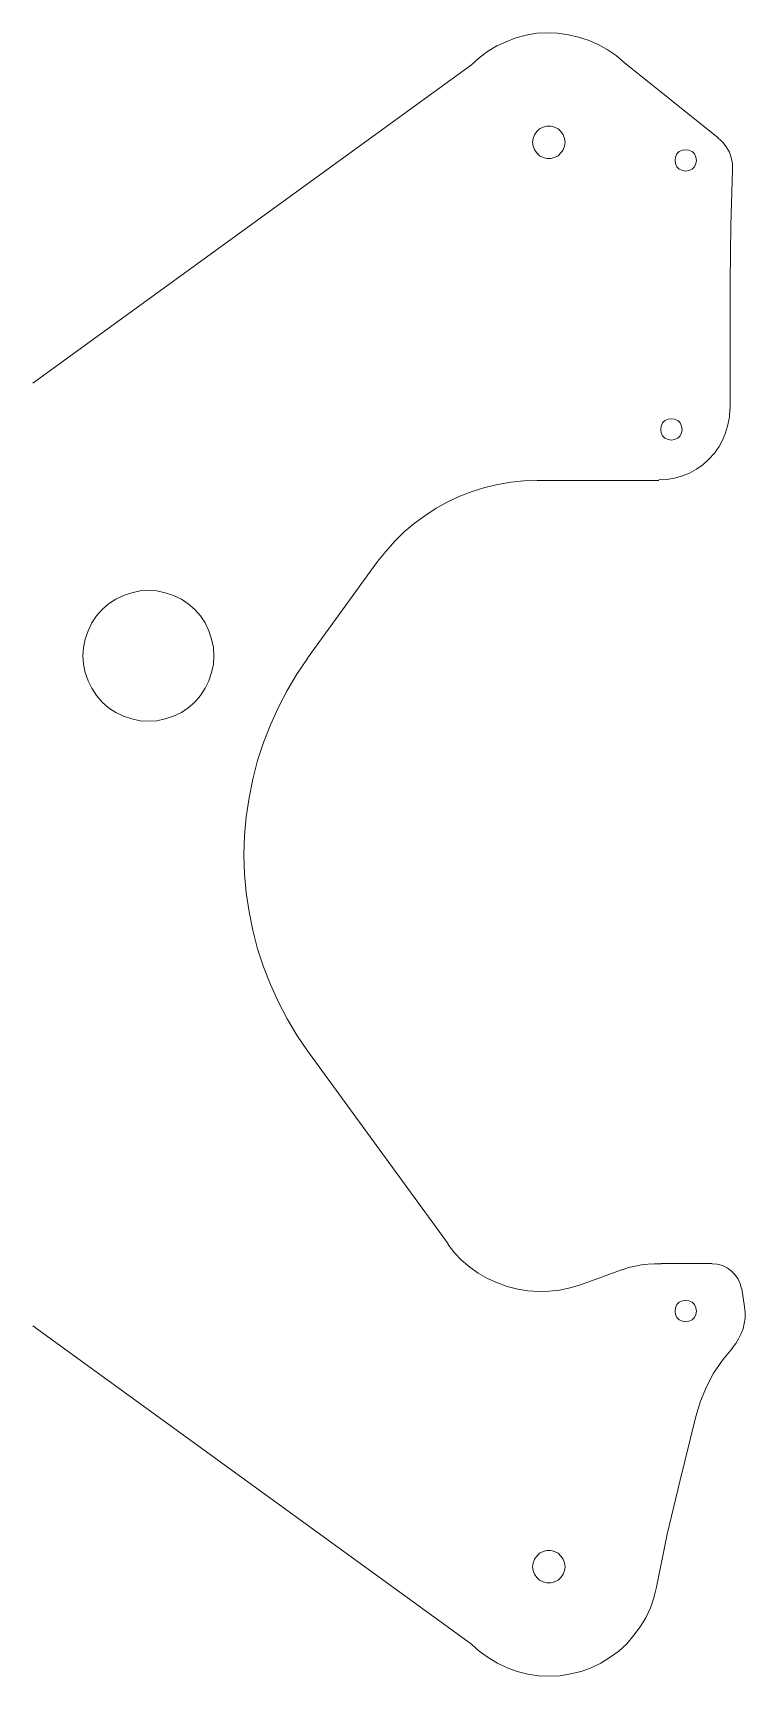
# Model space of a CAD drawing. Header units: millimetres. Extents: x 35 to 193, y -70 to 80.
# Drawn here: x 127.8 to 192.8, y -70.1 to 79.9 of the extents above; entities that cross this region are included whole.
import ezdxf

# ---------------------------------------------------------------- set-up
doc = ezdxf.new("R2010")
doc.units = ezdxf.units.MM
doc.header["$MEASUREMENT"] = 0
doc.layers.add('Ebene 1', color=7, linetype='Continuous')

msp = doc.modelspace()

# ---------------------------------------------------------------- linework, layer by layer
at = {"layer": 'Ebene 1', "lineweight": 9}
for points, knots in [([(181.7617, 77.1807), (181.7617, 77.1807), (181.042, 77.8157), (181.042, 77.8157), (181.042, 77.8157), (181.042, 77.8157), (180.2377, 78.366), (180.2377, 78.366), (180.2377, 78.366), (180.2377, 78.366), (179.391, 78.8317), (179.391, 78.8317), (179.391, 78.8317), (179.391, 78.8317), (178.502, 79.2127), (178.502, 79.2127), (178.502, 79.2127), (178.502, 79.2127), (177.613, 79.509), (177.613, 79.509), (177.613, 79.509), (177.613, 79.509), (176.6817, 79.7207), (176.6817, 79.7207), (176.6817, 79.7207), (176.6817, 79.7207), (175.708, 79.8477), (175.708, 79.8477), (175.708, 79.8477), (175.708, 79.8477), (174.7767, 79.89), (174.7767, 79.89), (174.7767, 79.89), (174.7767, 79.89), (173.803, 79.8477), (173.803, 79.8477), (173.803, 79.8477), (173.803, 79.8477), (172.8294, 79.6784), (172.8294, 79.6784), (172.8294, 79.6784), (172.8294, 79.6784), (171.898, 79.4244), (171.898, 79.4244), (171.898, 79.4244), (171.898, 79.4244), (171.009, 79.0857), (171.009, 79.0857), (171.009, 79.0857), (171.009, 79.0857), (170.1624, 78.7047), (170.1624, 78.7047), (170.1624, 78.7047), (170.1624, 78.7047), (169.3157, 78.1967), (169.3157, 78.1967), (169.3157, 78.1967), (169.3157, 78.1967), (168.5537, 77.604), (168.5537, 77.604), (168.5537, 77.604), (168.5537, 77.604), (167.834, 76.969), (167.834, 76.969)], [0, 0, 0, 0, 0.05882353, 0.05882353, 0.05882353, 0.05882353, 0.11764706, 0.11764706, 0.11764706, 0.11764706, 0.17647059, 0.17647059, 0.17647059, 0.17647059, 0.23529412, 0.23529412, 0.23529412, 0.23529412, 0.29411765, 0.29411765, 0.29411765, 0.29411765, 0.35294118, 0.35294118, 0.35294118, 0.35294118, 0.41176471, 0.41176471, 0.41176471, 0.41176471, 0.47058824, 0.47058824, 0.47058824, 0.47058824, 0.52941176, 0.52941176, 0.52941176, 0.52941176, 0.58823529, 0.58823529, 0.58823529, 0.58823529, 0.64705882, 0.64705882, 0.64705882, 0.64705882, 0.70588235, 0.70588235, 0.70588235, 0.70588235, 0.76470588, 0.76470588, 0.76470588, 0.76470588, 0.82352941, 0.82352941, 0.82352941, 0.82352941, 0.88235294, 0.88235294, 0.88235294, 0.88235294, 1, 1, 1, 1]), ([(173.422, 69.8994), (173.422, 69.8994), (173.4643, 69.5607), (173.4643, 69.5607), (173.4643, 69.5607), (173.4643, 69.5607), (173.5913, 69.222), (173.5913, 69.222), (173.5913, 69.222), (173.5913, 69.222), (173.803, 68.9257), (173.803, 68.9257), (173.803, 68.9257), (173.803, 68.9257), (174.057, 68.6717), (174.057, 68.6717), (174.057, 68.6717), (174.057, 68.6717), (174.3957, 68.5024), (174.3957, 68.5024), (174.3957, 68.5024), (174.3957, 68.5024), (174.7343, 68.4177), (174.7343, 68.4177), (174.7343, 68.4177), (174.7343, 68.4177), (175.073, 68.4177), (175.073, 68.4177), (175.073, 68.4177), (175.073, 68.4177), (175.4117, 68.5024), (175.4117, 68.5024), (175.4117, 68.5024), (175.4117, 68.5024), (175.7503, 68.6717), (175.7503, 68.6717), (175.7503, 68.6717), (175.7503, 68.6717), (176.0043, 68.9257), (176.0043, 68.9257), (176.0043, 68.9257), (176.0043, 68.9257), (176.216, 69.222), (176.216, 69.222), (176.216, 69.222), (176.216, 69.222), (176.343, 69.5607), (176.343, 69.5607), (176.343, 69.5607), (176.343, 69.5607), (176.3853, 69.8994), (176.3853, 69.8994), (176.3853, 69.8994), (176.3853, 69.8994), (176.343, 70.238), (176.343, 70.238), (176.343, 70.238), (176.343, 70.238), (176.216, 70.5767), (176.216, 70.5767), (176.216, 70.5767), (176.216, 70.5767), (176.0043, 70.873), (176.0043, 70.873), (176.0043, 70.873), (176.0043, 70.873), (175.7503, 71.127), (175.7503, 71.127), (175.7503, 71.127), (175.7503, 71.127), (175.4117, 71.2964), (175.4117, 71.2964), (175.4117, 71.2964), (175.4117, 71.2964), (175.073, 71.381), (175.073, 71.381), (175.073, 71.381), (175.073, 71.381), (174.7343, 71.381), (174.7343, 71.381), (174.7343, 71.381), (174.7343, 71.381), (174.3957, 71.2964), (174.3957, 71.2964), (174.3957, 71.2964), (174.3957, 71.2964), (174.057, 71.127), (174.057, 71.127), (174.057, 71.127), (174.057, 71.127), (173.803, 70.873), (173.803, 70.873), (173.803, 70.873), (173.803, 70.873), (173.5913, 70.5767), (173.5913, 70.5767), (173.5913, 70.5767), (173.5913, 70.5767), (173.4643, 70.238), (173.4643, 70.238), (173.4643, 70.238), (173.4643, 70.238), (173.422, 69.8994), (173.422, 69.8994)], [0, 0, 0, 0, 0.03703704, 0.03703704, 0.03703704, 0.03703704, 0.07407407, 0.07407407, 0.07407407, 0.07407407, 0.11111111, 0.11111111, 0.11111111, 0.11111111, 0.14814815, 0.14814815, 0.14814815, 0.14814815, 0.18518519, 0.18518519, 0.18518519, 0.18518519, 0.22222222, 0.22222222, 0.22222222, 0.22222222, 0.25925926, 0.25925926, 0.25925926, 0.25925926, 0.2962963, 0.2962963, 0.2962963, 0.2962963, 0.33333333, 0.33333333, 0.33333333, 0.33333333, 0.37037037, 0.37037037, 0.37037037, 0.37037037, 0.40740741, 0.40740741, 0.40740741, 0.40740741, 0.44444444, 0.44444444, 0.44444444, 0.44444444, 0.48148148, 0.48148148, 0.48148148, 0.48148148, 0.51851852, 0.51851852, 0.51851852, 0.51851852, 0.55555556, 0.55555556, 0.55555556, 0.55555556, 0.59259259, 0.59259259, 0.59259259, 0.59259259, 0.62962963, 0.62962963, 0.62962963, 0.62962963, 0.66666667, 0.66666667, 0.66666667, 0.66666667, 0.7037037, 0.7037037, 0.7037037, 0.7037037, 0.74074074, 0.74074074, 0.74074074, 0.74074074, 0.77777778, 0.77777778, 0.77777778, 0.77777778, 0.81481481, 0.81481481, 0.81481481, 0.81481481, 0.85185185, 0.85185185, 0.85185185, 0.85185185, 0.88888889, 0.88888889, 0.88888889, 0.88888889, 0.92592593, 0.92592593, 0.92592593, 0.92592593, 1, 1, 1, 1]), ([(188.3657, 68.2484), (188.3657, 68.2484), (188.3233, 68.5447), (188.3233, 68.5447), (188.3233, 68.5447), (188.3233, 68.5447), (188.1963, 68.841), (188.1963, 68.841), (188.1963, 68.841), (188.1963, 68.841), (187.9847, 69.0527), (187.9847, 69.0527), (187.9847, 69.0527), (187.9847, 69.0527), (187.6883, 69.1797), (187.6883, 69.1797), (187.6883, 69.1797), (187.6883, 69.1797), (187.392, 69.222), (187.392, 69.222), (187.392, 69.222), (187.392, 69.222), (187.0957, 69.1797), (187.0957, 69.1797), (187.0957, 69.1797), (187.0957, 69.1797), (186.7993, 69.0527), (186.7993, 69.0527), (186.7993, 69.0527), (186.7993, 69.0527), (186.5877, 68.841), (186.5877, 68.841), (186.5877, 68.841), (186.5877, 68.841), (186.4607, 68.5447), (186.4607, 68.5447), (186.4607, 68.5447), (186.4607, 68.5447), (186.4183, 68.2484), (186.4183, 68.2484), (186.4183, 68.2484), (186.4183, 68.2484), (186.4607, 67.952), (186.4607, 67.952), (186.4607, 67.952), (186.4607, 67.952), (186.5877, 67.6557), (186.5877, 67.6557), (186.5877, 67.6557), (186.5877, 67.6557), (186.7993, 67.444), (186.7993, 67.444), (186.7993, 67.444), (186.7993, 67.444), (187.0957, 67.317), (187.0957, 67.317), (187.0957, 67.317), (187.0957, 67.317), (187.392, 67.2747), (187.392, 67.2747), (187.392, 67.2747), (187.392, 67.2747), (187.6883, 67.317), (187.6883, 67.317), (187.6883, 67.317), (187.6883, 67.317), (187.9847, 67.444), (187.9847, 67.444), (187.9847, 67.444), (187.9847, 67.444), (188.1963, 67.6557), (188.1963, 67.6557), (188.1963, 67.6557), (188.1963, 67.6557), (188.3233, 67.952), (188.3233, 67.952), (188.3233, 67.952), (188.3233, 67.952), (188.3657, 68.2484), (188.3657, 68.2484)], [0, 0, 0, 0, 0.04761905, 0.04761905, 0.04761905, 0.04761905, 0.0952381, 0.0952381, 0.0952381, 0.0952381, 0.14285714, 0.14285714, 0.14285714, 0.14285714, 0.19047619, 0.19047619, 0.19047619, 0.19047619, 0.23809524, 0.23809524, 0.23809524, 0.23809524, 0.28571429, 0.28571429, 0.28571429, 0.28571429, 0.33333333, 0.33333333, 0.33333333, 0.33333333, 0.38095238, 0.38095238, 0.38095238, 0.38095238, 0.42857143, 0.42857143, 0.42857143, 0.42857143, 0.47619048, 0.47619048, 0.47619048, 0.47619048, 0.52380952, 0.52380952, 0.52380952, 0.52380952, 0.57142857, 0.57142857, 0.57142857, 0.57142857, 0.61904762, 0.61904762, 0.61904762, 0.61904762, 0.66666667, 0.66666667, 0.66666667, 0.66666667, 0.71428571, 0.71428571, 0.71428571, 0.71428571, 0.76190476, 0.76190476, 0.76190476, 0.76190476, 0.80952381, 0.80952381, 0.80952381, 0.80952381, 0.85714286, 0.85714286, 0.85714286, 0.85714286, 0.9047619, 0.9047619, 0.9047619, 0.9047619, 1, 1, 1, 1]), ([(191.6677, 67.4017), (191.6677, 67.4017), (191.6677, 67.952), (191.6677, 67.952), (191.6677, 67.952), (191.6677, 67.952), (191.5407, 68.5024), (191.5407, 68.5024), (191.5407, 68.5024), (191.5407, 68.5024), (191.3714, 69.0104), (191.3714, 69.0104), (191.3714, 69.0104), (191.3714, 69.0104), (191.075, 69.476), (191.075, 69.476), (191.075, 69.476), (191.075, 69.476), (190.7787, 69.8994), (190.7787, 69.8994), (190.7787, 69.8994), (190.7787, 69.8994), (190.3553, 70.2804), (190.3553, 70.2804)], [0, 0, 0, 0, 0.14285714, 0.14285714, 0.14285714, 0.14285714, 0.28571429, 0.28571429, 0.28571429, 0.28571429, 0.42857143, 0.42857143, 0.42857143, 0.42857143, 0.57142857, 0.57142857, 0.57142857, 0.57142857, 0.71428571, 0.71428571, 0.71428571, 0.71428571, 1, 1, 1, 1]), ([(191.6677, 67.4017), (191.6677, 67.4017), (191.4983, 62.3217), (191.4983, 62.3217), (191.4983, 62.3217), (191.4983, 62.3217), (191.456, 57.2417), (191.456, 57.2417)], [0, 0, 0, 0, 0.33333333, 0.33333333, 0.33333333, 0.33333333, 1, 1, 1, 1]), ([(184.9367, 39.0807), (184.9367, 39.0807), (185.6564, 39.123), (185.6564, 39.123), (185.6564, 39.123), (185.6564, 39.123), (186.376, 39.25), (186.376, 39.25), (186.376, 39.25), (186.376, 39.25), (187.0957, 39.4617), (187.0957, 39.4617), (187.0957, 39.4617), (187.0957, 39.4617), (187.7307, 39.7157), (187.7307, 39.7157), (187.7307, 39.7157), (187.7307, 39.7157), (188.3657, 40.0544), (188.3657, 40.0544), (188.3657, 40.0544), (188.3657, 40.0544), (188.9584, 40.4777), (188.9584, 40.4777), (188.9584, 40.4777), (188.9584, 40.4777), (189.5087, 40.9857), (189.5087, 40.9857), (189.5087, 40.9857), (189.5087, 40.9857), (190.0167, 41.536), (190.0167, 41.536), (190.0167, 41.536), (190.0167, 41.536), (190.44, 42.1287), (190.44, 42.1287), (190.44, 42.1287), (190.44, 42.1287), (190.7787, 42.7637), (190.7787, 42.7637), (190.7787, 42.7637), (190.7787, 42.7637), (191.0327, 43.3987), (191.0327, 43.3987), (191.0327, 43.3987), (191.0327, 43.3987), (191.2444, 44.1184), (191.2444, 44.1184), (191.2444, 44.1184), (191.2444, 44.1184), (191.3714, 44.838), (191.3714, 44.838), (191.3714, 44.838), (191.3714, 44.838), (191.4137, 45.5577), (191.4137, 45.5577)], [0, 0, 0, 0, 0.06666667, 0.06666667, 0.06666667, 0.06666667, 0.13333333, 0.13333333, 0.13333333, 0.13333333, 0.2, 0.2, 0.2, 0.2, 0.26666667, 0.26666667, 0.26666667, 0.26666667, 0.33333333, 0.33333333, 0.33333333, 0.33333333, 0.4, 0.4, 0.4, 0.4, 0.46666667, 0.46666667, 0.46666667, 0.46666667, 0.53333333, 0.53333333, 0.53333333, 0.53333333, 0.6, 0.6, 0.6, 0.6, 0.66666667, 0.66666667, 0.66666667, 0.66666667, 0.73333333, 0.73333333, 0.73333333, 0.73333333, 0.8, 0.8, 0.8, 0.8, 0.86666667, 0.86666667, 0.86666667, 0.86666667, 1, 1, 1, 1]), ([(187.0534, 43.695), (187.0534, 43.695), (187.011, 43.9914), (187.011, 43.9914), (187.011, 43.9914), (187.011, 43.9914), (186.884, 44.2877), (186.884, 44.2877), (186.884, 44.2877), (186.884, 44.2877), (186.6724, 44.4994), (186.6724, 44.4994), (186.6724, 44.4994), (186.6724, 44.4994), (186.376, 44.6264), (186.376, 44.6264), (186.376, 44.6264), (186.376, 44.6264), (186.0797, 44.6687), (186.0797, 44.6687), (186.0797, 44.6687), (186.0797, 44.6687), (185.7834, 44.6264), (185.7834, 44.6264), (185.7834, 44.6264), (185.7834, 44.6264), (185.487, 44.4994), (185.487, 44.4994), (185.487, 44.4994), (185.487, 44.4994), (185.2754, 44.2877), (185.2754, 44.2877), (185.2754, 44.2877), (185.2754, 44.2877), (185.1484, 43.9914), (185.1484, 43.9914), (185.1484, 43.9914), (185.1484, 43.9914), (185.106, 43.695), (185.106, 43.695), (185.106, 43.695), (185.106, 43.695), (185.1484, 43.3987), (185.1484, 43.3987), (185.1484, 43.3987), (185.1484, 43.3987), (185.2754, 43.1024), (185.2754, 43.1024), (185.2754, 43.1024), (185.2754, 43.1024), (185.487, 42.8907), (185.487, 42.8907), (185.487, 42.8907), (185.487, 42.8907), (185.7834, 42.7637), (185.7834, 42.7637), (185.7834, 42.7637), (185.7834, 42.7637), (186.0797, 42.7214), (186.0797, 42.7214), (186.0797, 42.7214), (186.0797, 42.7214), (186.376, 42.7637), (186.376, 42.7637), (186.376, 42.7637), (186.376, 42.7637), (186.6724, 42.8907), (186.6724, 42.8907), (186.6724, 42.8907), (186.6724, 42.8907), (186.884, 43.1024), (186.884, 43.1024), (186.884, 43.1024), (186.884, 43.1024), (187.011, 43.3987), (187.011, 43.3987), (187.011, 43.3987), (187.011, 43.3987), (187.0534, 43.695), (187.0534, 43.695)], [0, 0, 0, 0, 0.04761905, 0.04761905, 0.04761905, 0.04761905, 0.0952381, 0.0952381, 0.0952381, 0.0952381, 0.14285714, 0.14285714, 0.14285714, 0.14285714, 0.19047619, 0.19047619, 0.19047619, 0.19047619, 0.23809524, 0.23809524, 0.23809524, 0.23809524, 0.28571429, 0.28571429, 0.28571429, 0.28571429, 0.33333333, 0.33333333, 0.33333333, 0.33333333, 0.38095238, 0.38095238, 0.38095238, 0.38095238, 0.42857143, 0.42857143, 0.42857143, 0.42857143, 0.47619048, 0.47619048, 0.47619048, 0.47619048, 0.52380952, 0.52380952, 0.52380952, 0.52380952, 0.57142857, 0.57142857, 0.57142857, 0.57142857, 0.61904762, 0.61904762, 0.61904762, 0.61904762, 0.66666667, 0.66666667, 0.66666667, 0.66666667, 0.71428571, 0.71428571, 0.71428571, 0.71428571, 0.76190476, 0.76190476, 0.76190476, 0.76190476, 0.80952381, 0.80952381, 0.80952381, 0.80952381, 0.85714286, 0.85714286, 0.85714286, 0.85714286, 0.9047619, 0.9047619, 0.9047619, 0.9047619, 1, 1, 1, 1]), ([(173.8454, 39.0384), (173.8454, 39.0384), (172.6177, 38.996), (172.6177, 38.996), (172.6177, 38.996), (172.6177, 38.996), (171.4324, 38.869), (171.4324, 38.869), (171.4324, 38.869), (171.4324, 38.869), (170.247, 38.6574), (170.247, 38.6574), (170.247, 38.6574), (170.247, 38.6574), (169.0617, 38.4034), (169.0617, 38.4034), (169.0617, 38.4034), (169.0617, 38.4034), (167.9187, 38.0224), (167.9187, 38.0224), (167.9187, 38.0224), (167.9187, 38.0224), (166.7757, 37.599), (166.7757, 37.599), (166.7757, 37.599), (166.7757, 37.599), (165.675, 37.091), (165.675, 37.091), (165.675, 37.091), (165.675, 37.091), (164.6167, 36.4984), (164.6167, 36.4984), (164.6167, 36.4984), (164.6167, 36.4984), (163.6007, 35.821), (163.6007, 35.821), (163.6007, 35.821), (163.6007, 35.821), (162.627, 35.1014), (162.627, 35.1014), (162.627, 35.1014), (162.627, 35.1014), (161.6957, 34.3394), (161.6957, 34.3394), (161.6957, 34.3394), (161.6957, 34.3394), (160.849, 33.4927), (160.849, 33.4927), (160.849, 33.4927), (160.849, 33.4927), (160.0447, 32.5614), (160.0447, 32.5614), (160.0447, 32.5614), (160.0447, 32.5614), (159.2827, 31.63), (159.2827, 31.63)], [0, 0, 0, 0, 0.06666667, 0.06666667, 0.06666667, 0.06666667, 0.13333333, 0.13333333, 0.13333333, 0.13333333, 0.2, 0.2, 0.2, 0.2, 0.26666667, 0.26666667, 0.26666667, 0.26666667, 0.33333333, 0.33333333, 0.33333333, 0.33333333, 0.4, 0.4, 0.4, 0.4, 0.46666667, 0.46666667, 0.46666667, 0.46666667, 0.53333333, 0.53333333, 0.53333333, 0.53333333, 0.6, 0.6, 0.6, 0.6, 0.66666667, 0.66666667, 0.66666667, 0.66666667, 0.73333333, 0.73333333, 0.73333333, 0.73333333, 0.8, 0.8, 0.8, 0.8, 0.86666667, 0.86666667, 0.86666667, 0.86666667, 1, 1, 1, 1]), ([(144.339, 23.0364), (144.339, 23.0364), (144.2967, 23.7984), (144.2967, 23.7984), (144.2967, 23.7984), (144.2967, 23.7984), (144.1274, 24.5604), (144.1274, 24.5604), (144.1274, 24.5604), (144.1274, 24.5604), (143.8734, 25.3224), (143.8734, 25.3224), (143.8734, 25.3224), (143.8734, 25.3224), (143.5347, 26.042), (143.5347, 26.042), (143.5347, 26.042), (143.5347, 26.042), (143.1114, 26.677), (143.1114, 26.677), (143.1114, 26.677), (143.1114, 26.677), (142.6034, 27.2697), (142.6034, 27.2697), (142.6034, 27.2697), (142.6034, 27.2697), (142.0107, 27.7777), (142.0107, 27.7777), (142.0107, 27.7777), (142.0107, 27.7777), (141.3757, 28.201), (141.3757, 28.201), (141.3757, 28.201), (141.3757, 28.201), (140.656, 28.5397), (140.656, 28.5397), (140.656, 28.5397), (140.656, 28.5397), (139.894, 28.7937), (139.894, 28.7937), (139.894, 28.7937), (139.894, 28.7937), (139.132, 28.963), (139.132, 28.963), (139.132, 28.963), (139.132, 28.963), (138.37, 29.0054), (138.37, 29.0054), (138.37, 29.0054), (138.37, 29.0054), (137.608, 28.963), (137.608, 28.963), (137.608, 28.963), (137.608, 28.963), (136.846, 28.7937), (136.846, 28.7937), (136.846, 28.7937), (136.846, 28.7937), (136.084, 28.5397), (136.084, 28.5397), (136.084, 28.5397), (136.084, 28.5397), (135.4067, 28.201), (135.4067, 28.201), (135.4067, 28.201), (135.4067, 28.201), (134.7294, 27.7777), (134.7294, 27.7777), (134.7294, 27.7777), (134.7294, 27.7777), (134.1367, 27.2697), (134.1367, 27.2697), (134.1367, 27.2697), (134.1367, 27.2697), (133.6287, 26.677), (133.6287, 26.677), (133.6287, 26.677), (133.6287, 26.677), (133.2054, 26.042), (133.2054, 26.042), (133.2054, 26.042), (133.2054, 26.042), (132.8667, 25.3224), (132.8667, 25.3224), (132.8667, 25.3224), (132.8667, 25.3224), (132.6127, 24.5604), (132.6127, 24.5604), (132.6127, 24.5604), (132.6127, 24.5604), (132.4434, 23.7984), (132.4434, 23.7984), (132.4434, 23.7984), (132.4434, 23.7984), (132.401, 23.0364), (132.401, 23.0364), (132.401, 23.0364), (132.401, 23.0364), (132.4434, 22.2744), (132.4434, 22.2744), (132.4434, 22.2744), (132.4434, 22.2744), (132.6127, 21.5124), (132.6127, 21.5124), (132.6127, 21.5124), (132.6127, 21.5124), (132.8667, 20.7504), (132.8667, 20.7504), (132.8667, 20.7504), (132.8667, 20.7504), (133.2054, 20.073), (133.2054, 20.073), (133.2054, 20.073), (133.2054, 20.073), (133.6287, 19.3957), (133.6287, 19.3957), (133.6287, 19.3957), (133.6287, 19.3957), (134.1367, 18.803), (134.1367, 18.803), (134.1367, 18.803), (134.1367, 18.803), (134.7294, 18.295), (134.7294, 18.295), (134.7294, 18.295), (134.7294, 18.295), (135.4067, 17.8717), (135.4067, 17.8717), (135.4067, 17.8717), (135.4067, 17.8717), (136.084, 17.533), (136.084, 17.533), (136.084, 17.533), (136.084, 17.533), (136.846, 17.279), (136.846, 17.279), (136.846, 17.279), (136.846, 17.279), (137.608, 17.1097), (137.608, 17.1097), (137.608, 17.1097), (137.608, 17.1097), (138.37, 17.0674), (138.37, 17.0674), (138.37, 17.0674), (138.37, 17.0674), (139.132, 17.1097), (139.132, 17.1097), (139.132, 17.1097), (139.132, 17.1097), (139.894, 17.279), (139.894, 17.279), (139.894, 17.279), (139.894, 17.279), (140.656, 17.533), (140.656, 17.533), (140.656, 17.533), (140.656, 17.533), (141.3757, 17.8717), (141.3757, 17.8717), (141.3757, 17.8717), (141.3757, 17.8717), (142.0107, 18.295), (142.0107, 18.295), (142.0107, 18.295), (142.0107, 18.295), (142.6034, 18.803), (142.6034, 18.803), (142.6034, 18.803), (142.6034, 18.803), (143.1114, 19.3957), (143.1114, 19.3957), (143.1114, 19.3957), (143.1114, 19.3957), (143.5347, 20.073), (143.5347, 20.073), (143.5347, 20.073), (143.5347, 20.073), (143.8734, 20.7504), (143.8734, 20.7504), (143.8734, 20.7504), (143.8734, 20.7504), (144.1274, 21.5124), (144.1274, 21.5124), (144.1274, 21.5124), (144.1274, 21.5124), (144.2967, 22.2744), (144.2967, 22.2744), (144.2967, 22.2744), (144.2967, 22.2744), (144.339, 23.0364), (144.339, 23.0364)], [0, 0, 0, 0, 0.02040816, 0.02040816, 0.02040816, 0.02040816, 0.04081633, 0.04081633, 0.04081633, 0.04081633, 0.06122449, 0.06122449, 0.06122449, 0.06122449, 0.08163265, 0.08163265, 0.08163265, 0.08163265, 0.10204082, 0.10204082, 0.10204082, 0.10204082, 0.12244898, 0.12244898, 0.12244898, 0.12244898, 0.14285714, 0.14285714, 0.14285714, 0.14285714, 0.16326531, 0.16326531, 0.16326531, 0.16326531, 0.18367347, 0.18367347, 0.18367347, 0.18367347, 0.20408163, 0.20408163, 0.20408163, 0.20408163, 0.2244898, 0.2244898, 0.2244898, 0.2244898, 0.24489796, 0.24489796, 0.24489796, 0.24489796, 0.26530612, 0.26530612, 0.26530612, 0.26530612, 0.28571429, 0.28571429, 0.28571429, 0.28571429, 0.30612245, 0.30612245, 0.30612245, 0.30612245, 0.32653061, 0.32653061, 0.32653061, 0.32653061, 0.34693878, 0.34693878, 0.34693878, 0.34693878, 0.36734694, 0.36734694, 0.36734694, 0.36734694, 0.3877551, 0.3877551, 0.3877551, 0.3877551, 0.40816327, 0.40816327, 0.40816327, 0.40816327, 0.42857143, 0.42857143, 0.42857143, 0.42857143, 0.44897959, 0.44897959, 0.44897959, 0.44897959, 0.46938776, 0.46938776, 0.46938776, 0.46938776, 0.48979592, 0.48979592, 0.48979592, 0.48979592, 0.51020408, 0.51020408, 0.51020408, 0.51020408, 0.53061224, 0.53061224, 0.53061224, 0.53061224, 0.55102041, 0.55102041, 0.55102041, 0.55102041, 0.57142857, 0.57142857, 0.57142857, 0.57142857, 0.59183673, 0.59183673, 0.59183673, 0.59183673, 0.6122449, 0.6122449, 0.6122449, 0.6122449, 0.63265306, 0.63265306, 0.63265306, 0.63265306, 0.65306122, 0.65306122, 0.65306122, 0.65306122, 0.67346939, 0.67346939, 0.67346939, 0.67346939, 0.69387755, 0.69387755, 0.69387755, 0.69387755, 0.71428571, 0.71428571, 0.71428571, 0.71428571, 0.73469388, 0.73469388, 0.73469388, 0.73469388, 0.75510204, 0.75510204, 0.75510204, 0.75510204, 0.7755102, 0.7755102, 0.7755102, 0.7755102, 0.79591837, 0.79591837, 0.79591837, 0.79591837, 0.81632653, 0.81632653, 0.81632653, 0.81632653, 0.83673469, 0.83673469, 0.83673469, 0.83673469, 0.85714286, 0.85714286, 0.85714286, 0.85714286, 0.87755102, 0.87755102, 0.87755102, 0.87755102, 0.89795918, 0.89795918, 0.89795918, 0.89795918, 0.91836735, 0.91836735, 0.91836735, 0.91836735, 0.93877551, 0.93877551, 0.93877551, 0.93877551, 0.95918367, 0.95918367, 0.95918367, 0.95918367, 1, 1, 1, 1]), ([(152.8904, 22.7824), (152.8904, 22.7824), (151.9167, 21.343), (151.9167, 21.343), (151.9167, 21.343), (151.9167, 21.343), (151.0277, 19.8614), (151.0277, 19.8614), (151.0277, 19.8614), (151.0277, 19.8614), (150.2234, 18.3374), (150.2234, 18.3374), (150.2234, 18.3374), (150.2234, 18.3374), (149.5037, 16.7287), (149.5037, 16.7287), (149.5037, 16.7287), (149.5037, 16.7287), (148.8687, 15.12), (148.8687, 15.12), (148.8687, 15.12), (148.8687, 15.12), (148.3184, 13.469), (148.3184, 13.469), (148.3184, 13.469), (148.3184, 13.469), (147.895, 11.7757), (147.895, 11.7757), (147.895, 11.7757), (147.895, 11.7757), (147.5564, 10.0824), (147.5564, 10.0824), (147.5564, 10.0824), (147.5564, 10.0824), (147.3024, 8.3467), (147.3024, 8.3467), (147.3024, 8.3467), (147.3024, 8.3467), (147.133, 6.611), (147.133, 6.611), (147.133, 6.611), (147.133, 6.611), (147.0907, 4.8754), (147.0907, 4.8754), (147.0907, 4.8754), (147.0907, 4.8754), (147.133, 3.1397), (147.133, 3.1397), (147.133, 3.1397), (147.133, 3.1397), (147.3024, 1.404), (147.3024, 1.404), (147.3024, 1.404), (147.3024, 1.404), (147.5564, -0.3316), (147.5564, -0.3316), (147.5564, -0.3316), (147.5564, -0.3316), (147.895, -2.025), (147.895, -2.025), (147.895, -2.025), (147.895, -2.025), (148.3184, -3.7183), (148.3184, -3.7183), (148.3184, -3.7183), (148.3184, -3.7183), (148.8687, -5.3693), (148.8687, -5.3693), (148.8687, -5.3693), (148.8687, -5.3693), (149.5037, -6.978), (149.5037, -6.978), (149.5037, -6.978), (149.5037, -6.978), (150.2234, -8.5866), (150.2234, -8.5866), (150.2234, -8.5866), (150.2234, -8.5866), (151.0277, -10.1106), (151.0277, -10.1106), (151.0277, -10.1106), (151.0277, -10.1106), (151.9167, -11.5923), (151.9167, -11.5923), (151.9167, -11.5923), (151.9167, -11.5923), (152.8904, -13.0316), (152.8904, -13.0316)], [0, 0, 0, 0, 0.04347826, 0.04347826, 0.04347826, 0.04347826, 0.08695652, 0.08695652, 0.08695652, 0.08695652, 0.13043478, 0.13043478, 0.13043478, 0.13043478, 0.17391304, 0.17391304, 0.17391304, 0.17391304, 0.2173913, 0.2173913, 0.2173913, 0.2173913, 0.26086957, 0.26086957, 0.26086957, 0.26086957, 0.30434783, 0.30434783, 0.30434783, 0.30434783, 0.34782609, 0.34782609, 0.34782609, 0.34782609, 0.39130435, 0.39130435, 0.39130435, 0.39130435, 0.43478261, 0.43478261, 0.43478261, 0.43478261, 0.47826087, 0.47826087, 0.47826087, 0.47826087, 0.52173913, 0.52173913, 0.52173913, 0.52173913, 0.56521739, 0.56521739, 0.56521739, 0.56521739, 0.60869565, 0.60869565, 0.60869565, 0.60869565, 0.65217391, 0.65217391, 0.65217391, 0.65217391, 0.69565217, 0.69565217, 0.69565217, 0.69565217, 0.73913043, 0.73913043, 0.73913043, 0.73913043, 0.7826087, 0.7826087, 0.7826087, 0.7826087, 0.82608696, 0.82608696, 0.82608696, 0.82608696, 0.86956522, 0.86956522, 0.86956522, 0.86956522, 0.91304348, 0.91304348, 0.91304348, 0.91304348, 1, 1, 1, 1]), ([(165.675, -30.6846), (165.675, -30.6846), (166.31, -31.4466), (166.31, -31.4466), (166.31, -31.4466), (166.31, -31.4466), (166.945, -32.124), (166.945, -32.124), (166.945, -32.124), (166.945, -32.124), (167.707, -32.759), (167.707, -32.759), (167.707, -32.759), (167.707, -32.759), (168.469, -33.3093), (168.469, -33.3093), (168.469, -33.3093), (168.469, -33.3093), (169.3157, -33.8173), (169.3157, -33.8173), (169.3157, -33.8173), (169.3157, -33.8173), (170.2047, -34.1983), (170.2047, -34.1983), (170.2047, -34.1983), (170.2047, -34.1983), (171.0937, -34.537), (171.0937, -34.537), (171.0937, -34.537), (171.0937, -34.537), (172.0674, -34.791), (172.0674, -34.791), (172.0674, -34.791), (172.0674, -34.791), (172.9987, -34.918), (172.9987, -34.918), (172.9987, -34.918), (172.9987, -34.918), (173.9724, -35.0026), (173.9724, -35.0026), (173.9724, -35.0026), (173.9724, -35.0026), (174.946, -34.9603), (174.946, -34.9603), (174.946, -34.9603), (174.946, -34.9603), (175.8774, -34.8756), (175.8774, -34.8756), (175.8774, -34.8756), (175.8774, -34.8756), (176.851, -34.664), (176.851, -34.664), (176.851, -34.664), (176.851, -34.664), (177.7824, -34.3676), (177.7824, -34.3676)], [0, 0, 0, 0, 0.06666667, 0.06666667, 0.06666667, 0.06666667, 0.13333333, 0.13333333, 0.13333333, 0.13333333, 0.2, 0.2, 0.2, 0.2, 0.26666667, 0.26666667, 0.26666667, 0.26666667, 0.33333333, 0.33333333, 0.33333333, 0.33333333, 0.4, 0.4, 0.4, 0.4, 0.46666667, 0.46666667, 0.46666667, 0.46666667, 0.53333333, 0.53333333, 0.53333333, 0.53333333, 0.6, 0.6, 0.6, 0.6, 0.66666667, 0.66666667, 0.66666667, 0.66666667, 0.73333333, 0.73333333, 0.73333333, 0.73333333, 0.8, 0.8, 0.8, 0.8, 0.86666667, 0.86666667, 0.86666667, 0.86666667, 1, 1, 1, 1]), ([(185.1483, -32.4626), (185.1483, -32.4626), (184.5557, -32.4626), (184.5557, -32.4626), (184.5557, -32.4626), (184.5557, -32.4626), (183.963, -32.505), (183.963, -32.505), (183.963, -32.505), (183.963, -32.505), (183.3704, -32.5473), (183.3704, -32.5473), (183.3704, -32.5473), (183.3704, -32.5473), (182.7777, -32.6743), (182.7777, -32.6743), (182.7777, -32.6743), (182.7777, -32.6743), (182.185, -32.8013), (182.185, -32.8013), (182.185, -32.8013), (182.185, -32.8013), (181.6347, -33.013), (181.6347, -33.013)], [0, 0, 0, 0, 0.14285714, 0.14285714, 0.14285714, 0.14285714, 0.28571429, 0.28571429, 0.28571429, 0.28571429, 0.42857143, 0.42857143, 0.42857143, 0.42857143, 0.57142857, 0.57142857, 0.57142857, 0.57142857, 0.71428571, 0.71428571, 0.71428571, 0.71428571, 1, 1, 1, 1]), ([(192.472, -34.7486), (192.472, -34.7486), (192.345, -34.283), (192.345, -34.283), (192.345, -34.283), (192.345, -34.283), (192.1757, -33.8596), (192.1757, -33.8596), (192.1757, -33.8596), (192.1757, -33.8596), (191.8793, -33.4363), (191.8793, -33.4363), (191.8793, -33.4363), (191.8793, -33.4363), (191.5407, -33.0976), (191.5407, -33.0976), (191.5407, -33.0976), (191.5407, -33.0976), (191.1597, -32.8436), (191.1597, -32.8436), (191.1597, -32.8436), (191.1597, -32.8436), (190.7363, -32.632), (190.7363, -32.632), (190.7363, -32.632), (190.7363, -32.632), (190.2707, -32.505), (190.2707, -32.505), (190.2707, -32.505), (190.2707, -32.505), (189.805, -32.4626), (189.805, -32.4626)], [0, 0, 0, 0, 0.11111111, 0.11111111, 0.11111111, 0.11111111, 0.22222222, 0.22222222, 0.22222222, 0.22222222, 0.33333333, 0.33333333, 0.33333333, 0.33333333, 0.44444444, 0.44444444, 0.44444444, 0.44444444, 0.55555556, 0.55555556, 0.55555556, 0.55555556, 0.66666667, 0.66666667, 0.66666667, 0.66666667, 0.77777778, 0.77777778, 0.77777778, 0.77777778, 1, 1, 1, 1]), ([(186.4183, -36.7806), (186.4183, -36.7806), (186.4607, -37.077), (186.4607, -37.077), (186.4607, -37.077), (186.4607, -37.077), (186.5877, -37.3733), (186.5877, -37.3733), (186.5877, -37.3733), (186.5877, -37.3733), (186.7993, -37.585), (186.7993, -37.585), (186.7993, -37.585), (186.7993, -37.585), (187.0957, -37.712), (187.0957, -37.712), (187.0957, -37.712), (187.0957, -37.712), (187.392, -37.7543), (187.392, -37.7543), (187.392, -37.7543), (187.392, -37.7543), (187.6883, -37.712), (187.6883, -37.712), (187.6883, -37.712), (187.6883, -37.712), (187.9847, -37.585), (187.9847, -37.585), (187.9847, -37.585), (187.9847, -37.585), (188.1963, -37.3733), (188.1963, -37.3733), (188.1963, -37.3733), (188.1963, -37.3733), (188.3233, -37.077), (188.3233, -37.077), (188.3233, -37.077), (188.3233, -37.077), (188.3657, -36.7806), (188.3657, -36.7806), (188.3657, -36.7806), (188.3657, -36.7806), (188.3233, -36.4843), (188.3233, -36.4843), (188.3233, -36.4843), (188.3233, -36.4843), (188.1963, -36.188), (188.1963, -36.188), (188.1963, -36.188), (188.1963, -36.188), (187.9847, -35.9763), (187.9847, -35.9763), (187.9847, -35.9763), (187.9847, -35.9763), (187.6883, -35.8493), (187.6883, -35.8493), (187.6883, -35.8493), (187.6883, -35.8493), (187.392, -35.807), (187.392, -35.807), (187.392, -35.807), (187.392, -35.807), (187.0957, -35.8493), (187.0957, -35.8493), (187.0957, -35.8493), (187.0957, -35.8493), (186.7993, -35.9763), (186.7993, -35.9763), (186.7993, -35.9763), (186.7993, -35.9763), (186.5877, -36.188), (186.5877, -36.188), (186.5877, -36.188), (186.5877, -36.188), (186.4607, -36.4843), (186.4607, -36.4843), (186.4607, -36.4843), (186.4607, -36.4843), (186.4183, -36.7806), (186.4183, -36.7806)], [0, 0, 0, 0, 0.04761905, 0.04761905, 0.04761905, 0.04761905, 0.0952381, 0.0952381, 0.0952381, 0.0952381, 0.14285714, 0.14285714, 0.14285714, 0.14285714, 0.19047619, 0.19047619, 0.19047619, 0.19047619, 0.23809524, 0.23809524, 0.23809524, 0.23809524, 0.28571429, 0.28571429, 0.28571429, 0.28571429, 0.33333333, 0.33333333, 0.33333333, 0.33333333, 0.38095238, 0.38095238, 0.38095238, 0.38095238, 0.42857143, 0.42857143, 0.42857143, 0.42857143, 0.47619048, 0.47619048, 0.47619048, 0.47619048, 0.52380952, 0.52380952, 0.52380952, 0.52380952, 0.57142857, 0.57142857, 0.57142857, 0.57142857, 0.61904762, 0.61904762, 0.61904762, 0.61904762, 0.66666667, 0.66666667, 0.66666667, 0.66666667, 0.71428571, 0.71428571, 0.71428571, 0.71428571, 0.76190476, 0.76190476, 0.76190476, 0.76190476, 0.80952381, 0.80952381, 0.80952381, 0.80952381, 0.85714286, 0.85714286, 0.85714286, 0.85714286, 0.9047619, 0.9047619, 0.9047619, 0.9047619, 1, 1, 1, 1]), ([(191.6253, -40.1673), (191.6253, -40.1673), (191.964, -39.744), (191.964, -39.744), (191.964, -39.744), (191.964, -39.744), (192.218, -39.3206), (192.218, -39.3206), (192.218, -39.3206), (192.218, -39.3206), (192.4297, -38.8973), (192.4297, -38.8973), (192.4297, -38.8973), (192.4297, -38.8973), (192.6413, -38.3893), (192.6413, -38.3893), (192.6413, -38.3893), (192.6413, -38.3893), (192.726, -37.9236), (192.726, -37.9236), (192.726, -37.9236), (192.726, -37.9236), (192.8107, -37.4156), (192.8107, -37.4156), (192.8107, -37.4156), (192.8107, -37.4156), (192.8107, -36.9076), (192.8107, -36.9076), (192.8107, -36.9076), (192.8107, -36.9076), (192.7683, -36.3996), (192.7683, -36.3996)], [0, 0, 0, 0, 0.11111111, 0.11111111, 0.11111111, 0.11111111, 0.22222222, 0.22222222, 0.22222222, 0.22222222, 0.33333333, 0.33333333, 0.33333333, 0.33333333, 0.44444444, 0.44444444, 0.44444444, 0.44444444, 0.55555556, 0.55555556, 0.55555556, 0.55555556, 0.66666667, 0.66666667, 0.66666667, 0.66666667, 0.77777778, 0.77777778, 0.77777778, 0.77777778, 1, 1, 1, 1]), ([(191.6677, -40.1673), (191.6677, -40.1673), (190.7364, -41.268), (190.7364, -41.268), (190.7364, -41.268), (190.7364, -41.268), (189.932, -42.4533), (189.932, -42.4533), (189.932, -42.4533), (189.932, -42.4533), (189.297, -43.681), (189.297, -43.681), (189.297, -43.681), (189.297, -43.681), (188.7467, -44.9933), (188.7467, -44.9933), (188.7467, -44.9933), (188.7467, -44.9933), (188.3234, -46.3903), (188.3234, -46.3903)], [0, 0, 0, 0, 0.16666667, 0.16666667, 0.16666667, 0.16666667, 0.33333333, 0.33333333, 0.33333333, 0.33333333, 0.5, 0.5, 0.5, 0.5, 0.66666667, 0.66666667, 0.66666667, 0.66666667, 1, 1, 1, 1]), ([(186.8417, -52.317), (186.8417, -52.317), (185.6987, -57.143), (185.6987, -57.143), (185.6987, -57.143), (185.6987, -57.143), (184.725, -61.969), (184.725, -61.969)], [0, 0, 0, 0, 0.33333333, 0.33333333, 0.33333333, 0.33333333, 1, 1, 1, 1]), ([(173.422, -60.1063), (173.422, -60.1063), (173.4643, -60.445), (173.4643, -60.445), (173.4643, -60.445), (173.4643, -60.445), (173.5913, -60.7836), (173.5913, -60.7836), (173.5913, -60.7836), (173.5913, -60.7836), (173.803, -61.08), (173.803, -61.08), (173.803, -61.08), (173.803, -61.08), (174.057, -61.334), (174.057, -61.334), (174.057, -61.334), (174.057, -61.334), (174.3957, -61.5033), (174.3957, -61.5033), (174.3957, -61.5033), (174.3957, -61.5033), (174.7343, -61.588), (174.7343, -61.588), (174.7343, -61.588), (174.7343, -61.588), (175.073, -61.588), (175.073, -61.588), (175.073, -61.588), (175.073, -61.588), (175.4117, -61.5033), (175.4117, -61.5033), (175.4117, -61.5033), (175.4117, -61.5033), (175.7503, -61.334), (175.7503, -61.334), (175.7503, -61.334), (175.7503, -61.334), (176.0043, -61.08), (176.0043, -61.08), (176.0043, -61.08), (176.0043, -61.08), (176.216, -60.7836), (176.216, -60.7836), (176.216, -60.7836), (176.216, -60.7836), (176.343, -60.445), (176.343, -60.445), (176.343, -60.445), (176.343, -60.445), (176.3853, -60.1063), (176.3853, -60.1063), (176.3853, -60.1063), (176.3853, -60.1063), (176.343, -59.7676), (176.343, -59.7676), (176.343, -59.7676), (176.343, -59.7676), (176.216, -59.429), (176.216, -59.429), (176.216, -59.429), (176.216, -59.429), (176.0043, -59.1326), (176.0043, -59.1326), (176.0043, -59.1326), (176.0043, -59.1326), (175.7503, -58.8786), (175.7503, -58.8786), (175.7503, -58.8786), (175.7503, -58.8786), (175.4117, -58.7093), (175.4117, -58.7093), (175.4117, -58.7093), (175.4117, -58.7093), (175.073, -58.6246), (175.073, -58.6246), (175.073, -58.6246), (175.073, -58.6246), (174.7343, -58.6246), (174.7343, -58.6246), (174.7343, -58.6246), (174.7343, -58.6246), (174.3957, -58.7093), (174.3957, -58.7093), (174.3957, -58.7093), (174.3957, -58.7093), (174.057, -58.8786), (174.057, -58.8786), (174.057, -58.8786), (174.057, -58.8786), (173.803, -59.1326), (173.803, -59.1326), (173.803, -59.1326), (173.803, -59.1326), (173.5913, -59.429), (173.5913, -59.429), (173.5913, -59.429), (173.5913, -59.429), (173.4643, -59.7676), (173.4643, -59.7676), (173.4643, -59.7676), (173.4643, -59.7676), (173.422, -60.1063), (173.422, -60.1063)], [0, 0, 0, 0, 0.03703704, 0.03703704, 0.03703704, 0.03703704, 0.07407407, 0.07407407, 0.07407407, 0.07407407, 0.11111111, 0.11111111, 0.11111111, 0.11111111, 0.14814815, 0.14814815, 0.14814815, 0.14814815, 0.18518519, 0.18518519, 0.18518519, 0.18518519, 0.22222222, 0.22222222, 0.22222222, 0.22222222, 0.25925926, 0.25925926, 0.25925926, 0.25925926, 0.2962963, 0.2962963, 0.2962963, 0.2962963, 0.33333333, 0.33333333, 0.33333333, 0.33333333, 0.37037037, 0.37037037, 0.37037037, 0.37037037, 0.40740741, 0.40740741, 0.40740741, 0.40740741, 0.44444444, 0.44444444, 0.44444444, 0.44444444, 0.48148148, 0.48148148, 0.48148148, 0.48148148, 0.51851852, 0.51851852, 0.51851852, 0.51851852, 0.55555556, 0.55555556, 0.55555556, 0.55555556, 0.59259259, 0.59259259, 0.59259259, 0.59259259, 0.62962963, 0.62962963, 0.62962963, 0.62962963, 0.66666667, 0.66666667, 0.66666667, 0.66666667, 0.7037037, 0.7037037, 0.7037037, 0.7037037, 0.74074074, 0.74074074, 0.74074074, 0.74074074, 0.77777778, 0.77777778, 0.77777778, 0.77777778, 0.81481481, 0.81481481, 0.81481481, 0.81481481, 0.85185185, 0.85185185, 0.85185185, 0.85185185, 0.88888889, 0.88888889, 0.88888889, 0.88888889, 0.92592593, 0.92592593, 0.92592593, 0.92592593, 1, 1, 1, 1]), ([(167.834, -67.176), (167.834, -67.176), (168.5537, -67.811), (168.5537, -67.811), (168.5537, -67.811), (168.5537, -67.811), (169.358, -68.4036), (169.358, -68.4036), (169.358, -68.4036), (169.358, -68.4036), (170.2047, -68.9116), (170.2047, -68.9116), (170.2047, -68.9116), (170.2047, -68.9116), (171.0937, -69.335), (171.0937, -69.335), (171.0937, -69.335), (171.0937, -69.335), (172.025, -69.6736), (172.025, -69.6736), (172.025, -69.6736), (172.025, -69.6736), (172.9987, -69.9276), (172.9987, -69.9276), (172.9987, -69.9276), (172.9987, -69.9276), (173.9723, -70.0546), (173.9723, -70.0546), (173.9723, -70.0546), (173.9723, -70.0546), (174.946, -70.097), (174.946, -70.097), (174.946, -70.097), (174.946, -70.097), (175.9197, -70.0546), (175.9197, -70.0546), (175.9197, -70.0546), (175.9197, -70.0546), (176.8933, -69.8853), (176.8933, -69.8853), (176.8933, -69.8853), (176.8933, -69.8853), (177.867, -69.6736), (177.867, -69.6736), (177.867, -69.6736), (177.867, -69.6736), (178.756, -69.335), (178.756, -69.335), (178.756, -69.335), (178.756, -69.335), (179.645, -68.9116), (179.645, -68.9116), (179.645, -68.9116), (179.645, -68.9116), (180.4917, -68.3613), (180.4917, -68.3613), (180.4917, -68.3613), (180.4917, -68.3613), (181.296, -67.811), (181.296, -67.811), (181.296, -67.811), (181.296, -67.811), (182.0157, -67.1336), (182.0157, -67.1336), (182.0157, -67.1336), (182.0157, -67.1336), (182.6507, -66.3716), (182.6507, -66.3716), (182.6507, -66.3716), (182.6507, -66.3716), (183.2433, -65.6096), (183.2433, -65.6096), (183.2433, -65.6096), (183.2433, -65.6096), (183.7513, -64.763), (183.7513, -64.763), (183.7513, -64.763), (183.7513, -64.763), (184.1747, -63.874), (184.1747, -63.874), (184.1747, -63.874), (184.1747, -63.874), (184.471, -62.9426), (184.471, -62.9426), (184.471, -62.9426), (184.471, -62.9426), (184.725, -61.969), (184.725, -61.969)], [0, 0, 0, 0, 0.04347826, 0.04347826, 0.04347826, 0.04347826, 0.08695652, 0.08695652, 0.08695652, 0.08695652, 0.13043478, 0.13043478, 0.13043478, 0.13043478, 0.17391304, 0.17391304, 0.17391304, 0.17391304, 0.2173913, 0.2173913, 0.2173913, 0.2173913, 0.26086957, 0.26086957, 0.26086957, 0.26086957, 0.30434783, 0.30434783, 0.30434783, 0.30434783, 0.34782609, 0.34782609, 0.34782609, 0.34782609, 0.39130435, 0.39130435, 0.39130435, 0.39130435, 0.43478261, 0.43478261, 0.43478261, 0.43478261, 0.47826087, 0.47826087, 0.47826087, 0.47826087, 0.52173913, 0.52173913, 0.52173913, 0.52173913, 0.56521739, 0.56521739, 0.56521739, 0.56521739, 0.60869565, 0.60869565, 0.60869565, 0.60869565, 0.65217391, 0.65217391, 0.65217391, 0.65217391, 0.69565217, 0.69565217, 0.69565217, 0.69565217, 0.73913043, 0.73913043, 0.73913043, 0.73913043, 0.7826087, 0.7826087, 0.7826087, 0.7826087, 0.82608696, 0.82608696, 0.82608696, 0.82608696, 0.86956522, 0.86956522, 0.86956522, 0.86956522, 0.91304348, 0.91304348, 0.91304348, 0.91304348, 1, 1, 1, 1])]:
    msp.add_open_spline(points, degree=3, knots=knots, dxfattribs=at)
for points in [[(167.834, 76.969), (167.834, 76.969), (127.829, 47.9284), (127.829, 47.9284)], [(190.3553, 70.3227), (190.3553, 70.3227), (181.7617, 77.1807), (181.7617, 77.1807)], [(191.456, 45.5577), (191.456, 45.5577), (191.456, 57.2417), (191.456, 57.2417)], [(173.8454, 39.0384), (173.8454, 39.0384), (184.9367, 39.0384), (184.9367, 39.0384)], [(152.8904, 22.8247), (152.8904, 22.8247), (159.2827, 31.63), (159.2827, 31.63)], [(165.7173, -30.6423), (165.7173, -30.6423), (152.8904, -13.0316), (152.8904, -13.0316)], [(181.6347, -32.9706), (181.6347, -32.9706), (177.7823, -34.3676), (177.7823, -34.3676)], [(189.805, -32.4203), (189.805, -32.4203), (185.1483, -32.4203), (185.1483, -32.4203)], [(192.7683, -36.3996), (192.7683, -36.3996), (192.5144, -34.7486), (192.5144, -34.7486)], [(127.829, -38.1353), (127.829, -38.1353), (167.834, -67.176), (167.834, -67.176)], [(186.8417, -52.317), (186.8417, -52.317), (188.3234, -46.3903), (188.3234, -46.3903)]]:
    msp.add_open_spline(points, degree=3, dxfattribs=at)

doc.saveas('drawing.dxf')
